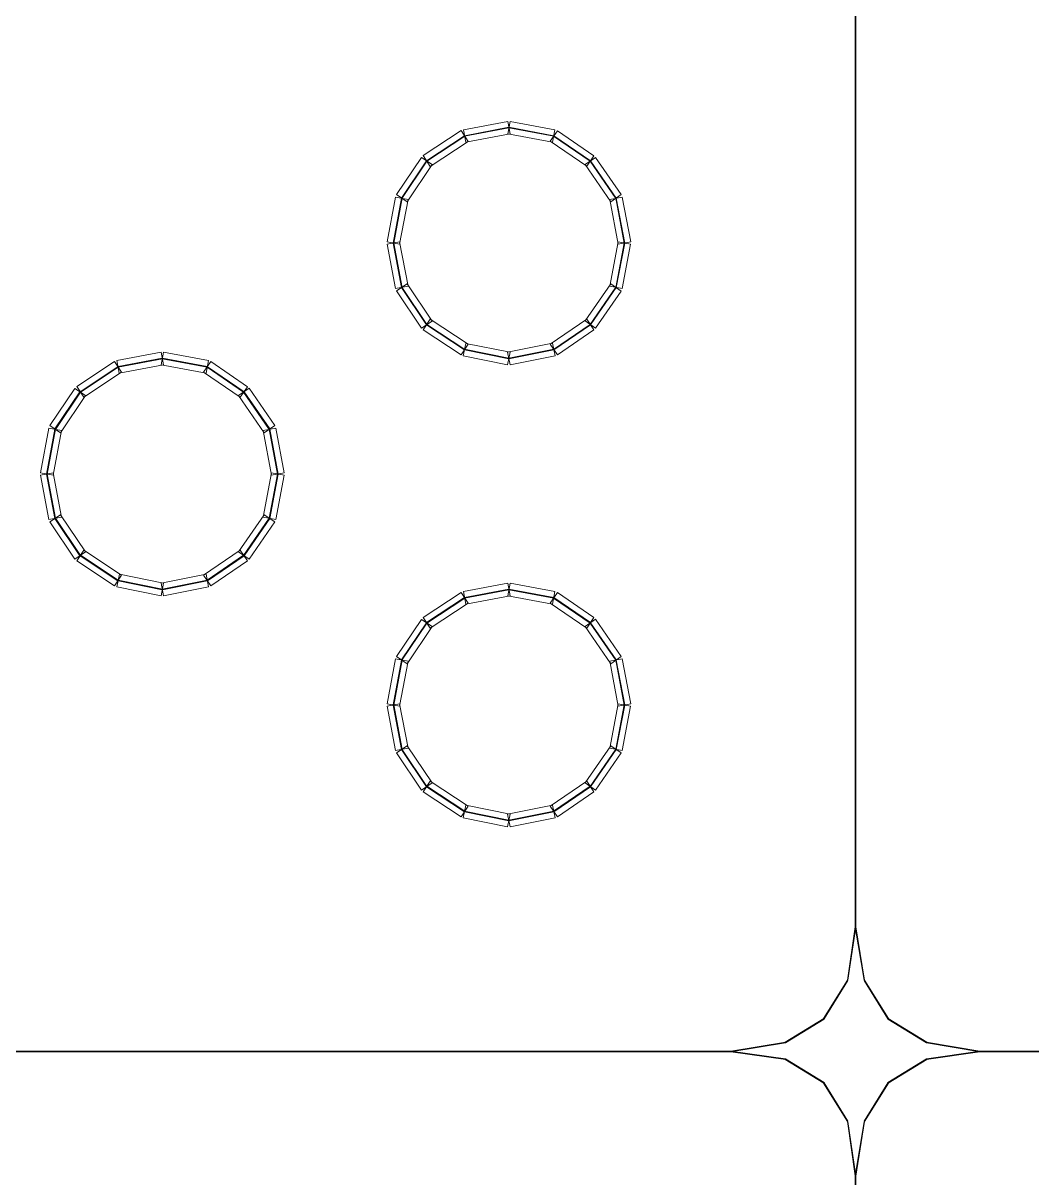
# Model space of a CAD drawing. Header units: millimetres. Extents: x -200 to 200, y -162 to 219.
# Drawn here: x -62.88 to -21.29, y -71.87 to -24.26 of the extents above; entities that cross this region are included whole.
import ezdxf

# ---------------------------------------------------------------- set-up
doc = ezdxf.new("R2010")
doc.units = ezdxf.units.MM
doc.header["$MEASUREMENT"] = 0

msp = doc.modelspace()

# ---------------------------------------------------------------- linework, layer by layer
at = {"color": 1, "lineweight": 5}
for points in [[(-28.5828, 23.4376), (-28.5828, 23.4376), (-28.5563, 23.4376), (-28.5563, 23.4376), (-28.5563, 23.4376), (-28.5563, 23.4376), (-28.5563, -61.5304), (-28.5563, -61.5304), (-28.5563, -61.5304), (-28.5563, -61.5304), (-28.5828, -61.5304), (-28.5828, -61.5304), (-28.5828, -61.5304), (-28.5828, -61.5304), (-28.5828, 23.4376), (-28.5828, 23.4376)], [(-28.5826, -61.5285), (-28.5826, -61.5285), (-28.5564, -61.5323), (-28.5564, -61.5323), (-28.5564, -61.5323), (-28.5564, -61.5323), (-28.8739, -63.7279), (-28.8739, -63.7279), (-28.8739, -63.7279), (-28.8739, -63.7279), (-28.9001, -63.7241), (-28.9001, -63.7241), (-28.9001, -63.7241), (-28.9001, -63.7241), (-28.5826, -61.5285), (-28.5826, -61.5285)], [(-28.1861, -63.7238), (-28.1861, -63.7238), (-28.2122, -63.7282), (-28.2122, -63.7282), (-28.2122, -63.7282), (-28.2122, -63.7282), (-28.5826, -61.5326), (-28.5826, -61.5326), (-28.5826, -61.5326), (-28.5826, -61.5326), (-28.5565, -61.5282), (-28.5565, -61.5282), (-28.5565, -61.5282), (-28.5565, -61.5282), (-28.1861, -63.7238), (-28.1861, -63.7238)], [(-28.8982, -63.719), (-28.8982, -63.719), (-28.8757, -63.7329), (-28.8757, -63.7329), (-28.8757, -63.7329), (-28.8757, -63.7329), (-29.8545, -65.3201), (-29.8545, -65.3201), (-29.8545, -65.3201), (-29.8545, -65.3201), (-29.877, -65.3062), (-29.877, -65.3062), (-29.877, -65.3062), (-29.877, -65.3062), (-28.8982, -63.719), (-28.8982, -63.719)], [(-27.2092, -65.3062), (-27.2092, -65.3062), (-27.2317, -65.3201), (-27.2317, -65.3201), (-27.2317, -65.3201), (-27.2317, -65.3201), (-28.2104, -63.7329), (-28.2104, -63.7329), (-28.2104, -63.7329), (-28.2104, -63.7329), (-28.1879, -63.719), (-28.1879, -63.719), (-28.1879, -63.719), (-28.1879, -63.719), (-27.2092, -65.3062), (-27.2092, -65.3062)], [(-29.8727, -65.3019), (-29.8727, -65.3019), (-29.8588, -65.3244), (-29.8588, -65.3244), (-29.8588, -65.3244), (-29.8588, -65.3244), (-31.446, -66.3032), (-31.446, -66.3032), (-31.446, -66.3032), (-31.446, -66.3032), (-31.4599, -66.2807), (-31.4599, -66.2807), (-31.4599, -66.2807), (-31.4599, -66.2807), (-29.8727, -65.3019), (-29.8727, -65.3019)], [(-25.6263, -66.2807), (-25.6263, -66.2807), (-25.6402, -66.3032), (-25.6402, -66.3032), (-25.6402, -66.3032), (-25.6402, -66.3032), (-27.2274, -65.3244), (-27.2274, -65.3244), (-27.2274, -65.3244), (-27.2274, -65.3244), (-27.2135, -65.3019), (-27.2135, -65.3019), (-27.2135, -65.3019), (-27.2135, -65.3019), (-25.6263, -66.2807), (-25.6263, -66.2807)], [(-80.5767, -66.6755), (-80.5767, -66.6755), (-80.5767, -66.6491), (-80.5767, -66.6491), (-80.5767, -66.6491), (-80.5767, -66.6491), (-33.7015, -66.6491), (-33.7015, -66.6491), (-33.7015, -66.6491), (-33.7015, -66.6491), (-33.7015, -66.6755), (-33.7015, -66.6755), (-33.7015, -66.6755), (-33.7015, -66.6755), (-80.5767, -66.6755), (-80.5767, -66.6755)], [(-31.4551, -66.2789), (-31.4551, -66.2789), (-31.4508, -66.305), (-31.4508, -66.305), (-31.4508, -66.305), (-31.4508, -66.305), (-33.6993, -66.6753), (-33.6993, -66.6753), (-33.6993, -66.6753), (-33.6993, -66.6753), (-33.7036, -66.6492), (-33.7036, -66.6492), (-33.7036, -66.6492), (-33.7036, -66.6492), (-31.4551, -66.2789), (-31.4551, -66.2789)], [(-33.7033, -66.6754), (-33.7033, -66.6754), (-33.6996, -66.6492), (-33.6996, -66.6492), (-33.6996, -66.6492), (-33.6996, -66.6492), (-31.4511, -66.9666), (-31.4511, -66.9666), (-31.4511, -66.9666), (-31.4511, -66.9666), (-31.4548, -66.9928), (-31.4548, -66.9928), (-31.4548, -66.9928), (-31.4548, -66.9928), (-33.7033, -66.6754), (-33.7033, -66.6754)], [(-23.4354, -66.6493), (-23.4354, -66.6493), (-23.4398, -66.6753), (-23.4398, -66.6753), (-23.4398, -66.6753), (-23.4398, -66.6753), (-25.6354, -66.305), (-25.6354, -66.305), (-25.6354, -66.305), (-25.6354, -66.305), (-25.631, -66.2789), (-25.631, -66.2789), (-25.631, -66.2789), (-25.631, -66.2789), (-23.4354, -66.6493), (-23.4354, -66.6493)], [(-25.6313, -66.9928), (-25.6313, -66.9928), (-25.6351, -66.9666), (-25.6351, -66.9666), (-25.6351, -66.9666), (-25.6351, -66.9666), (-23.4395, -66.6492), (-23.4395, -66.6492), (-23.4395, -66.6492), (-23.4395, -66.6492), (-23.4357, -66.6754), (-23.4357, -66.6754), (-23.4357, -66.6754), (-23.4357, -66.6754), (-25.6313, -66.9928), (-25.6313, -66.9928)], [(-23.4376, -66.6755), (-23.4376, -66.6755), (-23.4376, -66.6491), (-23.4376, -66.6491), (-23.4376, -66.6491), (-23.4376, -66.6491), (23.4376, -66.6491), (23.4376, -66.6491), (23.4376, -66.6491), (23.4376, -66.6491), (23.4376, -66.6755), (23.4376, -66.6755), (23.4376, -66.6755), (23.4376, -66.6755), (-23.4376, -66.6755), (-23.4376, -66.6755)], [(-31.4599, -66.991), (-31.4599, -66.991), (-31.446, -66.9685), (-31.446, -66.9685), (-31.446, -66.9685), (-31.446, -66.9685), (-29.8588, -67.9473), (-29.8588, -67.9473), (-29.8588, -67.9473), (-29.8588, -67.9473), (-29.8727, -67.9698), (-29.8727, -67.9698), (-29.8727, -67.9698), (-29.8727, -67.9698), (-31.4599, -66.991), (-31.4599, -66.991)], [(-27.2135, -67.9698), (-27.2135, -67.9698), (-27.2274, -67.9473), (-27.2274, -67.9473), (-27.2274, -67.9473), (-27.2274, -67.9473), (-25.6402, -66.9685), (-25.6402, -66.9685), (-25.6402, -66.9685), (-25.6402, -66.9685), (-25.6263, -66.991), (-25.6263, -66.991), (-25.6263, -66.991), (-25.6263, -66.991), (-27.2135, -67.9698), (-27.2135, -67.9698)], [(-29.877, -67.9655), (-29.877, -67.9655), (-29.8545, -67.9516), (-29.8545, -67.9516), (-29.8545, -67.9516), (-29.8545, -67.9516), (-28.8757, -69.5388), (-28.8757, -69.5388), (-28.8757, -69.5388), (-28.8757, -69.5388), (-28.8982, -69.5527), (-28.8982, -69.5527), (-28.8982, -69.5527), (-28.8982, -69.5527), (-29.877, -67.9655), (-29.877, -67.9655)], [(-28.1879, -69.5527), (-28.1879, -69.5527), (-28.2104, -69.5388), (-28.2104, -69.5388), (-28.2104, -69.5388), (-28.2104, -69.5388), (-27.2317, -67.9516), (-27.2317, -67.9516), (-27.2317, -67.9516), (-27.2317, -67.9516), (-27.2092, -67.9655), (-27.2092, -67.9655), (-27.2092, -67.9655), (-27.2092, -67.9655), (-28.1879, -69.5527), (-28.1879, -69.5527)], [(-28.9001, -69.5476), (-28.9001, -69.5476), (-28.8739, -69.5439), (-28.8739, -69.5439), (-28.8739, -69.5439), (-28.8739, -69.5439), (-28.5564, -71.7924), (-28.5564, -71.7924), (-28.5564, -71.7924), (-28.5564, -71.7924), (-28.5826, -71.7961), (-28.5826, -71.7961), (-28.5826, -71.7961), (-28.5826, -71.7961), (-28.9001, -69.5476), (-28.9001, -69.5476)], [(-28.5565, -71.7964), (-28.5565, -71.7964), (-28.5826, -71.7921), (-28.5826, -71.7921), (-28.5826, -71.7921), (-28.5826, -71.7921), (-28.2122, -69.5436), (-28.2122, -69.5436), (-28.2122, -69.5436), (-28.2122, -69.5436), (-28.1861, -69.5479), (-28.1861, -69.5479), (-28.1861, -69.5479), (-28.1861, -69.5479), (-28.5565, -71.7964), (-28.5565, -71.7964)], [(-28.5828, -71.7942), (-28.5828, -71.7942), (-28.5563, -71.7942), (-28.5563, -71.7942), (-28.5563, -71.7942), (-28.5563, -71.7942), (-28.5563, -156.7622), (-28.5563, -156.7622), (-28.5563, -156.7622), (-28.5563, -156.7622), (-28.5828, -156.7622), (-28.5828, -156.7622), (-28.5828, -156.7622), (-28.5828, -156.7622), (-28.5828, -71.7942), (-28.5828, -71.7942)]]:
    msp.add_open_spline(points, degree=3, knots=[0, 0, 0, 0, 0.25, 0.25, 0.25, 0.25, 0.5, 0.5, 0.5, 0.5, 0.75, 0.75, 0.75, 0.75, 1, 1, 1, 1], dxfattribs=at)
at = {"color": 4, "lineweight": 5}
for points in [[(-42.9033, -28.3096), (-42.9033, -28.3096), (-42.8053, -28.8295), (-42.8053, -28.8295), (-42.8053, -28.8295), (-42.8053, -28.8295), (-44.6306, -29.1734), (-44.6306, -29.1734), (-44.6306, -29.1734), (-44.6306, -29.1734), (-44.7286, -28.6535), (-44.7286, -28.6535), (-44.7286, -28.6535), (-44.7286, -28.6535), (-42.9033, -28.3096), (-42.9033, -28.3096)], [(-42.8568, -28.5566), (-42.8568, -28.5566), (-42.8519, -28.5826), (-42.8519, -28.5826), (-42.8519, -28.5826), (-42.8519, -28.5826), (-44.6771, -28.9264), (-44.6771, -28.9264), (-44.6771, -28.9264), (-44.6771, -28.9264), (-44.682, -28.9005), (-44.682, -28.9005), (-44.682, -28.9005), (-44.682, -28.9005), (-42.8568, -28.5566), (-42.8568, -28.5566)], [(-40.9543, -28.6534), (-40.9543, -28.6534), (-41.0509, -29.1735), (-41.0509, -29.1735), (-41.0509, -29.1735), (-41.0509, -29.1735), (-42.9026, -28.8296), (-42.9026, -28.8296), (-42.9026, -28.8296), (-42.9026, -28.8296), (-42.806, -28.3095), (-42.806, -28.3095), (-42.806, -28.3095), (-42.806, -28.3095), (-40.9543, -28.6534), (-40.9543, -28.6534)], [(-41.0002, -28.9004), (-41.0002, -28.9004), (-41.005, -28.9265), (-41.005, -28.9265), (-41.005, -28.9265), (-41.005, -28.9265), (-42.8567, -28.5826), (-42.8567, -28.5826), (-42.8567, -28.5826), (-42.8567, -28.5826), (-42.8519, -28.5566), (-42.8519, -28.5566), (-42.8519, -28.5566), (-42.8519, -28.5566), (-41.0002, -28.9004), (-41.0002, -28.9004)], [(-44.8255, -28.6928), (-44.8255, -28.6928), (-44.5337, -29.1341), (-44.5337, -29.1341), (-44.5337, -29.1341), (-44.5337, -29.1341), (-46.0945, -30.1658), (-46.0945, -30.1658), (-46.0945, -30.1658), (-46.0945, -30.1658), (-46.3862, -29.7244), (-46.3862, -29.7244), (-46.3862, -29.7244), (-46.3862, -29.7244), (-44.8255, -28.6928), (-44.8255, -28.6928)], [(-44.6869, -28.9024), (-44.6869, -28.9024), (-44.6723, -28.9245), (-44.6723, -28.9245), (-44.6723, -28.9245), (-44.6723, -28.9245), (-46.233, -29.9562), (-46.233, -29.9562), (-46.233, -29.9562), (-46.233, -29.9562), (-46.2476, -29.9341), (-46.2476, -29.9341), (-46.2476, -29.9341), (-46.2476, -29.9341), (-44.6869, -28.9024), (-44.6869, -28.9024)], [(-39.3454, -29.7268), (-39.3454, -29.7268), (-39.6441, -30.1634), (-39.6441, -30.1634), (-39.6441, -30.1634), (-39.6441, -30.1634), (-41.152, -29.1318), (-41.152, -29.1318), (-41.152, -29.1318), (-41.152, -29.1318), (-40.8532, -28.6951), (-40.8532, -28.6951), (-40.8532, -28.6951), (-40.8532, -28.6951), (-39.3454, -29.7268), (-39.3454, -29.7268)], [(-39.4873, -29.9342), (-39.4873, -29.9342), (-39.5022, -29.956), (-39.5022, -29.956), (-39.5022, -29.956), (-39.5022, -29.956), (-41.01, -28.9244), (-41.01, -28.9244), (-41.01, -28.9244), (-41.01, -28.9244), (-40.9951, -28.9025), (-40.9951, -28.9025), (-40.9951, -28.9025), (-40.9951, -28.9025), (-39.4873, -29.9342), (-39.4873, -29.9342)], [(-46.4598, -29.7975), (-46.4598, -29.7975), (-46.0208, -30.0927), (-46.0208, -30.0927), (-46.0208, -30.0927), (-46.0208, -30.0927), (-47.0525, -31.627), (-47.0525, -31.627), (-47.0525, -31.627), (-47.0525, -31.627), (-47.4915, -31.3318), (-47.4915, -31.3318), (-47.4915, -31.3318), (-47.4915, -31.3318), (-46.4598, -29.7975), (-46.4598, -29.7975)], [(-46.2513, -29.9377), (-46.2513, -29.9377), (-46.2294, -29.9525), (-46.2294, -29.9525), (-46.2294, -29.9525), (-46.2294, -29.9525), (-47.261, -31.4868), (-47.261, -31.4868), (-47.261, -31.4868), (-47.261, -31.4868), (-47.283, -31.472), (-47.283, -31.472), (-47.283, -31.472), (-47.283, -31.472), (-46.2513, -29.9377), (-46.2513, -29.9377)], [(-38.2188, -31.3292), (-38.2188, -31.3292), (-38.6544, -31.6296), (-38.6544, -31.6296), (-38.6544, -31.6296), (-38.6544, -31.6296), (-39.7125, -30.0953), (-39.7125, -30.0953), (-39.7125, -30.0953), (-39.7125, -30.0953), (-39.277, -29.7949), (-39.277, -29.7949), (-39.277, -29.7949), (-39.277, -29.7949), (-38.2188, -31.3292), (-38.2188, -31.3292)], [(-38.4257, -31.4719), (-38.4257, -31.4719), (-38.4475, -31.4869), (-38.4475, -31.4869), (-38.4475, -31.4869), (-38.4475, -31.4869), (-39.5056, -29.9526), (-39.5056, -29.9526), (-39.5056, -29.9526), (-39.5056, -29.9526), (-39.4839, -29.9376), (-39.4839, -29.9376), (-39.4839, -29.9376), (-39.4839, -29.9376), (-38.4257, -31.4719), (-38.4257, -31.4719)], [(-47.5321, -31.4311), (-47.5321, -31.4311), (-47.0119, -31.5277), (-47.0119, -31.5277), (-47.0119, -31.5277), (-47.0119, -31.5277), (-47.3558, -33.3795), (-47.3558, -33.3795), (-47.3558, -33.3795), (-47.3558, -33.3795), (-47.876, -33.2828), (-47.876, -33.2828), (-47.876, -33.2828), (-47.876, -33.2828), (-47.5321, -31.4311), (-47.5321, -31.4311)], [(-47.285, -31.477), (-47.285, -31.477), (-47.259, -31.4818), (-47.259, -31.4818), (-47.259, -31.4818), (-47.259, -31.4818), (-47.6029, -33.3336), (-47.6029, -33.3336), (-47.6029, -33.3336), (-47.6029, -33.3336), (-47.6289, -33.3287), (-47.6289, -33.3287), (-47.6289, -33.3287), (-47.6289, -33.3287), (-47.285, -31.477), (-47.285, -31.477)], [(-37.8326, -33.2828), (-37.8326, -33.2828), (-38.3528, -33.3795), (-38.3528, -33.3795), (-38.3528, -33.3795), (-38.3528, -33.3795), (-38.6967, -31.5277), (-38.6967, -31.5277), (-38.6967, -31.5277), (-38.6967, -31.5277), (-38.1765, -31.4311), (-38.1765, -31.4311), (-38.1765, -31.4311), (-38.1765, -31.4311), (-37.8326, -33.2828), (-37.8326, -33.2828)], [(-38.0797, -33.3287), (-38.0797, -33.3287), (-38.1057, -33.3336), (-38.1057, -33.3336), (-38.1057, -33.3336), (-38.1057, -33.3336), (-38.4496, -31.4818), (-38.4496, -31.4818), (-38.4496, -31.4818), (-38.4496, -31.4818), (-38.4236, -31.477), (-38.4236, -31.477), (-38.4236, -31.477), (-38.4236, -31.477), (-38.0797, -33.3287), (-38.0797, -33.3287)], [(-47.8759, -33.3801), (-47.8759, -33.3801), (-47.3559, -33.2822), (-47.3559, -33.2822), (-47.3559, -33.2822), (-47.3559, -33.2822), (-47.012, -35.1074), (-47.012, -35.1074), (-47.012, -35.1074), (-47.012, -35.1074), (-47.532, -35.2054), (-47.532, -35.2054), (-47.532, -35.2054), (-47.532, -35.2054), (-47.8759, -33.3801), (-47.8759, -33.3801)], [(-47.6289, -33.3336), (-47.6289, -33.3336), (-47.6029, -33.3287), (-47.6029, -33.3287), (-47.6029, -33.3287), (-47.6029, -33.3287), (-47.259, -35.154), (-47.259, -35.154), (-47.259, -35.154), (-47.259, -35.154), (-47.285, -35.1589), (-47.285, -35.1589), (-47.285, -35.1589), (-47.285, -35.1589), (-47.6289, -33.3336), (-47.6289, -33.3336)], [(-38.1766, -35.2054), (-38.1766, -35.2054), (-38.6966, -35.1074), (-38.6966, -35.1074), (-38.6966, -35.1074), (-38.6966, -35.1074), (-38.3527, -33.2822), (-38.3527, -33.2822), (-38.3527, -33.2822), (-38.3527, -33.2822), (-37.8328, -33.3801), (-37.8328, -33.3801), (-37.8328, -33.3801), (-37.8328, -33.3801), (-38.1766, -35.2054), (-38.1766, -35.2054)], [(-38.4236, -35.1589), (-38.4236, -35.1589), (-38.4496, -35.154), (-38.4496, -35.154), (-38.4496, -35.154), (-38.4496, -35.154), (-38.1057, -33.3287), (-38.1057, -33.3287), (-38.1057, -33.3287), (-38.1057, -33.3287), (-38.0797, -33.3336), (-38.0797, -33.3336), (-38.0797, -33.3336), (-38.0797, -33.3336), (-38.4236, -35.1589), (-38.4236, -35.1589)], [(-47.4915, -35.304), (-47.4915, -35.304), (-47.0525, -35.0088), (-47.0525, -35.0088), (-47.0525, -35.0088), (-47.0525, -35.0088), (-46.0208, -36.5431), (-46.0208, -36.5431), (-46.0208, -36.5431), (-46.0208, -36.5431), (-46.4598, -36.8383), (-46.4598, -36.8383), (-46.4598, -36.8383), (-46.4598, -36.8383), (-47.4915, -35.304), (-47.4915, -35.304)], [(-47.283, -35.1638), (-47.283, -35.1638), (-47.261, -35.149), (-47.261, -35.149), (-47.261, -35.149), (-47.261, -35.149), (-46.2294, -36.6833), (-46.2294, -36.6833), (-46.2294, -36.6833), (-46.2294, -36.6833), (-46.2513, -36.6981), (-46.2513, -36.6981), (-46.2513, -36.6981), (-46.2513, -36.6981), (-47.283, -35.1638), (-47.283, -35.1638)], [(-39.277, -36.8409), (-39.277, -36.8409), (-39.7125, -36.5405), (-39.7125, -36.5405), (-39.7125, -36.5405), (-39.7125, -36.5405), (-38.6544, -35.0062), (-38.6544, -35.0062), (-38.6544, -35.0062), (-38.6544, -35.0062), (-38.2188, -35.3066), (-38.2188, -35.3066), (-38.2188, -35.3066), (-38.2188, -35.3066), (-39.277, -36.8409), (-39.277, -36.8409)], [(-39.4839, -36.6982), (-39.4839, -36.6982), (-39.5056, -36.6832), (-39.5056, -36.6832), (-39.5056, -36.6832), (-39.5056, -36.6832), (-38.4475, -35.1489), (-38.4475, -35.1489), (-38.4475, -35.1489), (-38.4475, -35.1489), (-38.4257, -35.1639), (-38.4257, -35.1639), (-38.4257, -35.1639), (-38.4257, -35.1639), (-39.4839, -36.6982), (-39.4839, -36.6982)], [(-46.3862, -36.9114), (-46.3862, -36.9114), (-46.0945, -36.47), (-46.0945, -36.47), (-46.0945, -36.47), (-46.0945, -36.47), (-44.5337, -37.5017), (-44.5337, -37.5017), (-44.5337, -37.5017), (-44.5337, -37.5017), (-44.8255, -37.9431), (-44.8255, -37.9431), (-44.8255, -37.9431), (-44.8255, -37.9431), (-46.3862, -36.9114), (-46.3862, -36.9114)], [(-40.8532, -37.9407), (-40.8532, -37.9407), (-41.152, -37.5041), (-41.152, -37.5041), (-41.152, -37.5041), (-41.152, -37.5041), (-39.6441, -36.4724), (-39.6441, -36.4724), (-39.6441, -36.4724), (-39.6441, -36.4724), (-39.3454, -36.909), (-39.3454, -36.909), (-39.3454, -36.909), (-39.3454, -36.909), (-40.8532, -37.9407), (-40.8532, -37.9407)], [(-46.2476, -36.7018), (-46.2476, -36.7018), (-46.233, -36.6797), (-46.233, -36.6797), (-46.233, -36.6797), (-46.233, -36.6797), (-44.6723, -37.7114), (-44.6723, -37.7114), (-44.6723, -37.7114), (-44.6723, -37.7114), (-44.6869, -37.7334), (-44.6869, -37.7334), (-44.6869, -37.7334), (-44.6869, -37.7334), (-46.2476, -36.7018), (-46.2476, -36.7018)], [(-40.9951, -37.7333), (-40.9951, -37.7333), (-41.01, -37.7115), (-41.01, -37.7115), (-41.01, -37.7115), (-41.01, -37.7115), (-39.5022, -36.6798), (-39.5022, -36.6798), (-39.5022, -36.6798), (-39.5022, -36.6798), (-39.4873, -36.7016), (-39.4873, -36.7016), (-39.4873, -36.7016), (-39.4873, -36.7016), (-40.9951, -37.7333), (-40.9951, -37.7333)], [(-44.7322, -37.9816), (-44.7322, -37.9816), (-44.627, -37.4631), (-44.627, -37.4631), (-44.627, -37.4631), (-44.627, -37.4631), (-42.8017, -37.8335), (-42.8017, -37.8335), (-42.8017, -37.8335), (-42.8017, -37.8335), (-42.9069, -38.352), (-42.9069, -38.352), (-42.9069, -38.352), (-42.9069, -38.352), (-44.7322, -37.9816), (-44.7322, -37.9816)], [(-42.8024, -38.3521), (-42.8024, -38.3521), (-42.9062, -37.8333), (-42.9062, -37.8333), (-42.9062, -37.8333), (-42.9062, -37.8333), (-41.0545, -37.463), (-41.0545, -37.463), (-41.0545, -37.463), (-41.0545, -37.463), (-40.9507, -37.9818), (-40.9507, -37.9818), (-40.9507, -37.9818), (-40.9507, -37.9818), (-42.8024, -38.3521), (-42.8024, -38.3521)], [(-57.1881, -37.8328), (-57.1881, -37.8328), (-57.0901, -38.3527), (-57.0901, -38.3527), (-57.0901, -38.3527), (-57.0901, -38.3527), (-58.9154, -38.6966), (-58.9154, -38.6966), (-58.9154, -38.6966), (-58.9154, -38.6966), (-59.0133, -38.1767), (-59.0133, -38.1767), (-59.0133, -38.1767), (-59.0133, -38.1767), (-57.1881, -37.8328), (-57.1881, -37.8328)], [(-57.1415, -38.0797), (-57.1415, -38.0797), (-57.1366, -38.1057), (-57.1366, -38.1057), (-57.1366, -38.1057), (-57.1366, -38.1057), (-58.9619, -38.4496), (-58.9619, -38.4496), (-58.9619, -38.4496), (-58.9619, -38.4496), (-58.9668, -38.4236), (-58.9668, -38.4236), (-58.9668, -38.4236), (-58.9668, -38.4236), (-57.1415, -38.0797), (-57.1415, -38.0797)], [(-55.239, -38.1765), (-55.239, -38.1765), (-55.3357, -38.6967), (-55.3357, -38.6967), (-55.3357, -38.6967), (-55.3357, -38.6967), (-57.1874, -38.3528), (-57.1874, -38.3528), (-57.1874, -38.3528), (-57.1874, -38.3528), (-57.0908, -37.8327), (-57.0908, -37.8327), (-57.0908, -37.8327), (-57.0908, -37.8327), (-55.239, -38.1765), (-55.239, -38.1765)], [(-55.2849, -38.4236), (-55.2849, -38.4236), (-55.2898, -38.4496), (-55.2898, -38.4496), (-55.2898, -38.4496), (-55.2898, -38.4496), (-57.1415, -38.1057), (-57.1415, -38.1057), (-57.1415, -38.1057), (-57.1415, -38.1057), (-57.1367, -38.0797), (-57.1367, -38.0797), (-57.1367, -38.0797), (-57.1367, -38.0797), (-55.2849, -38.4236), (-55.2849, -38.4236)], [(-44.6822, -37.7354), (-44.6822, -37.7354), (-44.677, -37.7094), (-44.677, -37.7094), (-44.677, -37.7094), (-44.677, -37.7094), (-42.8517, -38.0798), (-42.8517, -38.0798), (-42.8517, -38.0798), (-42.8517, -38.0798), (-42.8569, -38.1057), (-42.8569, -38.1057), (-42.8569, -38.1057), (-42.8569, -38.1057), (-44.6822, -37.7354), (-44.6822, -37.7354)], [(-42.8517, -38.1057), (-42.8517, -38.1057), (-42.8569, -38.0798), (-42.8569, -38.0798), (-42.8569, -38.0798), (-42.8569, -38.0798), (-41.0052, -37.7094), (-41.0052, -37.7094), (-41.0052, -37.7094), (-41.0052, -37.7094), (-41, -37.7354), (-41, -37.7354), (-41, -37.7354), (-41, -37.7354), (-42.8517, -38.1057), (-42.8517, -38.1057)], [(-59.1102, -38.216), (-59.1102, -38.216), (-58.8185, -38.6573), (-58.8185, -38.6573), (-58.8185, -38.6573), (-58.8185, -38.6573), (-60.3792, -39.689), (-60.3792, -39.689), (-60.3792, -39.689), (-60.3792, -39.689), (-60.671, -39.2476), (-60.671, -39.2476), (-60.671, -39.2476), (-60.671, -39.2476), (-59.1102, -38.216), (-59.1102, -38.216)], [(-58.9716, -38.4256), (-58.9716, -38.4256), (-58.9571, -38.4477), (-58.9571, -38.4477), (-58.9571, -38.4477), (-58.9571, -38.4477), (-60.5178, -39.4793), (-60.5178, -39.4793), (-60.5178, -39.4793), (-60.5178, -39.4793), (-60.5324, -39.4573), (-60.5324, -39.4573), (-60.5324, -39.4573), (-60.5324, -39.4573), (-58.9716, -38.4256), (-58.9716, -38.4256)], [(-53.6301, -39.25), (-53.6301, -39.25), (-53.9289, -39.6866), (-53.9289, -39.6866), (-53.9289, -39.6866), (-53.9289, -39.6866), (-55.4367, -38.655), (-55.4367, -38.655), (-55.4367, -38.655), (-55.4367, -38.655), (-55.138, -38.2183), (-55.138, -38.2183), (-55.138, -38.2183), (-55.138, -38.2183), (-53.6301, -39.25), (-53.6301, -39.25)], [(-53.772, -39.4574), (-53.772, -39.4574), (-53.787, -39.4792), (-53.787, -39.4792), (-53.787, -39.4792), (-53.787, -39.4792), (-55.2948, -38.4476), (-55.2948, -38.4476), (-55.2948, -38.4476), (-55.2948, -38.4476), (-55.2799, -38.4257), (-55.2799, -38.4257), (-55.2799, -38.4257), (-55.2799, -38.4257), (-53.772, -39.4574), (-53.772, -39.4574)], [(-60.7446, -39.3207), (-60.7446, -39.3207), (-60.3056, -39.6159), (-60.3056, -39.6159), (-60.3056, -39.6159), (-60.3056, -39.6159), (-61.3373, -41.1502), (-61.3373, -41.1502), (-61.3373, -41.1502), (-61.3373, -41.1502), (-61.7763, -40.855), (-61.7763, -40.855), (-61.7763, -40.855), (-61.7763, -40.855), (-60.7446, -39.3207), (-60.7446, -39.3207)], [(-60.5361, -39.4609), (-60.5361, -39.4609), (-60.5141, -39.4757), (-60.5141, -39.4757), (-60.5141, -39.4757), (-60.5141, -39.4757), (-61.5458, -41.01), (-61.5458, -41.01), (-61.5458, -41.01), (-61.5458, -41.01), (-61.5678, -40.9952), (-61.5678, -40.9952), (-61.5678, -40.9952), (-61.5678, -40.9952), (-60.5361, -39.4609), (-60.5361, -39.4609)], [(-52.5036, -40.8524), (-52.5036, -40.8524), (-52.9391, -41.1528), (-52.9391, -41.1528), (-52.9391, -41.1528), (-52.9391, -41.1528), (-53.9973, -39.6185), (-53.9973, -39.6185), (-53.9973, -39.6185), (-53.9973, -39.6185), (-53.5617, -39.3181), (-53.5617, -39.3181), (-53.5617, -39.3181), (-53.5617, -39.3181), (-52.5036, -40.8524), (-52.5036, -40.8524)], [(-52.7105, -40.9951), (-52.7105, -40.9951), (-52.7323, -41.0101), (-52.7323, -41.0101), (-52.7323, -41.0101), (-52.7323, -41.0101), (-53.7904, -39.4758), (-53.7904, -39.4758), (-53.7904, -39.4758), (-53.7904, -39.4758), (-53.7686, -39.4608), (-53.7686, -39.4608), (-53.7686, -39.4608), (-53.7686, -39.4608), (-52.7105, -40.9951), (-52.7105, -40.9951)], [(-61.8169, -40.9543), (-61.8169, -40.9543), (-61.2967, -41.0509), (-61.2967, -41.0509), (-61.2967, -41.0509), (-61.2967, -41.0509), (-61.6406, -42.9026), (-61.6406, -42.9026), (-61.6406, -42.9026), (-61.6406, -42.9026), (-62.1608, -42.806), (-62.1608, -42.806), (-62.1608, -42.806), (-62.1608, -42.806), (-61.8169, -40.9543), (-61.8169, -40.9543)], [(-61.5698, -41.0002), (-61.5698, -41.0002), (-61.5438, -41.005), (-61.5438, -41.005), (-61.5438, -41.005), (-61.5438, -41.005), (-61.8877, -42.8567), (-61.8877, -42.8567), (-61.8877, -42.8567), (-61.8877, -42.8567), (-61.9137, -42.8519), (-61.9137, -42.8519), (-61.9137, -42.8519), (-61.9137, -42.8519), (-61.5698, -41.0002), (-61.5698, -41.0002)], [(-52.1174, -42.806), (-52.1174, -42.806), (-52.6376, -42.9026), (-52.6376, -42.9026), (-52.6376, -42.9026), (-52.6376, -42.9026), (-52.9815, -41.0509), (-52.9815, -41.0509), (-52.9815, -41.0509), (-52.9815, -41.0509), (-52.4613, -40.9543), (-52.4613, -40.9543), (-52.4613, -40.9543), (-52.4613, -40.9543), (-52.1174, -42.806), (-52.1174, -42.806)], [(-52.3645, -42.8519), (-52.3645, -42.8519), (-52.3905, -42.8567), (-52.3905, -42.8567), (-52.3905, -42.8567), (-52.3905, -42.8567), (-52.7344, -41.005), (-52.7344, -41.005), (-52.7344, -41.005), (-52.7344, -41.005), (-52.7084, -41.0002), (-52.7084, -41.0002), (-52.7084, -41.0002), (-52.7084, -41.0002), (-52.3645, -42.8519), (-52.3645, -42.8519)], [(-62.1606, -42.9033), (-62.1606, -42.9033), (-61.6407, -42.8054), (-61.6407, -42.8054), (-61.6407, -42.8054), (-61.6407, -42.8054), (-61.2968, -44.6306), (-61.2968, -44.6306), (-61.2968, -44.6306), (-61.2968, -44.6306), (-61.8167, -44.7286), (-61.8167, -44.7286), (-61.8167, -44.7286), (-61.8167, -44.7286), (-62.1606, -42.9033), (-62.1606, -42.9033)], [(-61.9137, -42.8568), (-61.9137, -42.8568), (-61.8877, -42.8519), (-61.8877, -42.8519), (-61.8877, -42.8519), (-61.8877, -42.8519), (-61.5438, -44.6772), (-61.5438, -44.6772), (-61.5438, -44.6772), (-61.5438, -44.6772), (-61.5698, -44.6821), (-61.5698, -44.6821), (-61.5698, -44.6821), (-61.5698, -44.6821), (-61.9137, -42.8568), (-61.9137, -42.8568)], [(-52.4614, -44.7286), (-52.4614, -44.7286), (-52.9813, -44.6306), (-52.9813, -44.6306), (-52.9813, -44.6306), (-52.9813, -44.6306), (-52.6374, -42.8054), (-52.6374, -42.8054), (-52.6374, -42.8054), (-52.6374, -42.8054), (-52.1175, -42.9033), (-52.1175, -42.9033), (-52.1175, -42.9033), (-52.1175, -42.9033), (-52.4614, -44.7286), (-52.4614, -44.7286)], [(-52.7084, -44.6821), (-52.7084, -44.6821), (-52.7344, -44.6772), (-52.7344, -44.6772), (-52.7344, -44.6772), (-52.7344, -44.6772), (-52.3905, -42.8519), (-52.3905, -42.8519), (-52.3905, -42.8519), (-52.3905, -42.8519), (-52.3645, -42.8568), (-52.3645, -42.8568), (-52.3645, -42.8568), (-52.3645, -42.8568), (-52.7084, -44.6821), (-52.7084, -44.6821)], [(-61.7763, -44.8272), (-61.7763, -44.8272), (-61.3373, -44.532), (-61.3373, -44.532), (-61.3373, -44.532), (-61.3373, -44.532), (-60.3056, -46.0663), (-60.3056, -46.0663), (-60.3056, -46.0663), (-60.3056, -46.0663), (-60.7446, -46.3615), (-60.7446, -46.3615), (-60.7446, -46.3615), (-60.7446, -46.3615), (-61.7763, -44.8272), (-61.7763, -44.8272)], [(-61.5678, -44.687), (-61.5678, -44.687), (-61.5458, -44.6722), (-61.5458, -44.6722), (-61.5458, -44.6722), (-61.5458, -44.6722), (-60.5141, -46.2065), (-60.5141, -46.2065), (-60.5141, -46.2065), (-60.5141, -46.2065), (-60.5361, -46.2213), (-60.5361, -46.2213), (-60.5361, -46.2213), (-60.5361, -46.2213), (-61.5678, -44.687), (-61.5678, -44.687)], [(-53.5617, -46.3641), (-53.5617, -46.3641), (-53.9973, -46.0637), (-53.9973, -46.0637), (-53.9973, -46.0637), (-53.9973, -46.0637), (-52.9391, -44.5294), (-52.9391, -44.5294), (-52.9391, -44.5294), (-52.9391, -44.5294), (-52.5036, -44.8298), (-52.5036, -44.8298), (-52.5036, -44.8298), (-52.5036, -44.8298), (-53.5617, -46.3641), (-53.5617, -46.3641)], [(-53.7686, -46.2214), (-53.7686, -46.2214), (-53.7904, -46.2064), (-53.7904, -46.2064), (-53.7904, -46.2064), (-53.7904, -46.2064), (-52.7323, -44.6721), (-52.7323, -44.6721), (-52.7323, -44.6721), (-52.7323, -44.6721), (-52.7105, -44.6871), (-52.7105, -44.6871), (-52.7105, -44.6871), (-52.7105, -44.6871), (-53.7686, -46.2214), (-53.7686, -46.2214)], [(-60.671, -46.4346), (-60.671, -46.4346), (-60.3792, -45.9932), (-60.3792, -45.9932), (-60.3792, -45.9932), (-60.3792, -45.9932), (-58.8185, -47.0249), (-58.8185, -47.0249), (-58.8185, -47.0249), (-58.8185, -47.0249), (-59.1102, -47.4663), (-59.1102, -47.4663), (-59.1102, -47.4663), (-59.1102, -47.4663), (-60.671, -46.4346), (-60.671, -46.4346)], [(-55.138, -47.4639), (-55.138, -47.4639), (-55.4367, -47.0273), (-55.4367, -47.0273), (-55.4367, -47.0273), (-55.4367, -47.0273), (-53.9289, -45.9956), (-53.9289, -45.9956), (-53.9289, -45.9956), (-53.9289, -45.9956), (-53.6301, -46.4322), (-53.6301, -46.4322), (-53.6301, -46.4322), (-53.6301, -46.4322), (-55.138, -47.4639), (-55.138, -47.4639)], [(-60.5324, -46.2249), (-60.5324, -46.2249), (-60.5178, -46.2029), (-60.5178, -46.2029), (-60.5178, -46.2029), (-60.5178, -46.2029), (-58.9571, -47.2345), (-58.9571, -47.2345), (-58.9571, -47.2345), (-58.9571, -47.2345), (-58.9716, -47.2566), (-58.9716, -47.2566), (-58.9716, -47.2566), (-58.9716, -47.2566), (-60.5324, -46.2249), (-60.5324, -46.2249)], [(-55.2799, -47.2565), (-55.2799, -47.2565), (-55.2948, -47.2347), (-55.2948, -47.2347), (-55.2948, -47.2347), (-55.2948, -47.2347), (-53.787, -46.203), (-53.787, -46.203), (-53.787, -46.203), (-53.787, -46.203), (-53.772, -46.2248), (-53.772, -46.2248), (-53.772, -46.2248), (-53.772, -46.2248), (-55.2799, -47.2565), (-55.2799, -47.2565)], [(-59.017, -47.5048), (-59.017, -47.5048), (-58.9118, -46.9863), (-58.9118, -46.9863), (-58.9118, -46.9863), (-58.9118, -46.9863), (-57.0865, -47.3567), (-57.0865, -47.3567), (-57.0865, -47.3567), (-57.0865, -47.3567), (-57.1917, -47.8752), (-57.1917, -47.8752), (-57.1917, -47.8752), (-57.1917, -47.8752), (-59.017, -47.5048), (-59.017, -47.5048)], [(-57.0872, -47.8753), (-57.0872, -47.8753), (-57.191, -47.3565), (-57.191, -47.3565), (-57.191, -47.3565), (-57.191, -47.3565), (-55.3392, -46.9862), (-55.3392, -46.9862), (-55.3392, -46.9862), (-55.3392, -46.9862), (-55.2355, -47.505), (-55.2355, -47.505), (-55.2355, -47.505), (-55.2355, -47.505), (-57.0872, -47.8753), (-57.0872, -47.8753)], [(-58.967, -47.2585), (-58.967, -47.2585), (-58.9617, -47.2326), (-58.9617, -47.2326), (-58.9617, -47.2326), (-58.9617, -47.2326), (-57.1364, -47.603), (-57.1364, -47.603), (-57.1364, -47.603), (-57.1364, -47.603), (-57.1417, -47.6289), (-57.1417, -47.6289), (-57.1417, -47.6289), (-57.1417, -47.6289), (-58.967, -47.2585), (-58.967, -47.2585)], [(-57.1365, -47.6289), (-57.1365, -47.6289), (-57.1417, -47.603), (-57.1417, -47.603), (-57.1417, -47.603), (-57.1417, -47.603), (-55.2899, -47.2326), (-55.2899, -47.2326), (-55.2899, -47.2326), (-55.2899, -47.2326), (-55.2848, -47.2586), (-55.2848, -47.2586), (-55.2848, -47.2586), (-55.2848, -47.2586), (-57.1365, -47.6289), (-57.1365, -47.6289)], [(-42.9033, -47.356), (-42.9033, -47.356), (-42.8053, -47.8759), (-42.8053, -47.8759), (-42.8053, -47.8759), (-42.8053, -47.8759), (-44.6306, -48.2198), (-44.6306, -48.2198), (-44.6306, -48.2198), (-44.6306, -48.2198), (-44.7286, -47.6999), (-44.7286, -47.6999), (-44.7286, -47.6999), (-44.7286, -47.6999), (-42.9033, -47.356), (-42.9033, -47.356)], [(-42.8568, -47.6029), (-42.8568, -47.6029), (-42.8519, -47.6289), (-42.8519, -47.6289), (-42.8519, -47.6289), (-42.8519, -47.6289), (-44.6771, -47.9728), (-44.6771, -47.9728), (-44.6771, -47.9728), (-44.6771, -47.9728), (-44.682, -47.9468), (-44.682, -47.9468), (-44.682, -47.9468), (-44.682, -47.9468), (-42.8568, -47.6029), (-42.8568, -47.6029)], [(-40.9543, -47.6997), (-40.9543, -47.6997), (-41.0509, -48.2199), (-41.0509, -48.2199), (-41.0509, -48.2199), (-41.0509, -48.2199), (-42.9026, -47.876), (-42.9026, -47.876), (-42.9026, -47.876), (-42.9026, -47.876), (-42.806, -47.3558), (-42.806, -47.3558), (-42.806, -47.3558), (-42.806, -47.3558), (-40.9543, -47.6997), (-40.9543, -47.6997)], [(-41.0002, -47.9468), (-41.0002, -47.9468), (-41.005, -47.9728), (-41.005, -47.9728), (-41.005, -47.9728), (-41.005, -47.9728), (-42.8567, -47.6289), (-42.8567, -47.6289), (-42.8567, -47.6289), (-42.8567, -47.6289), (-42.8519, -47.6029), (-42.8519, -47.6029), (-42.8519, -47.6029), (-42.8519, -47.6029), (-41.0002, -47.9468), (-41.0002, -47.9468)], [(-44.8255, -47.7391), (-44.8255, -47.7391), (-44.5337, -48.1805), (-44.5337, -48.1805), (-44.5337, -48.1805), (-44.5337, -48.1805), (-46.0945, -49.2122), (-46.0945, -49.2122), (-46.0945, -49.2122), (-46.0945, -49.2122), (-46.3862, -48.7708), (-46.3862, -48.7708), (-46.3862, -48.7708), (-46.3862, -48.7708), (-44.8255, -47.7391), (-44.8255, -47.7391)], [(-44.6869, -47.9488), (-44.6869, -47.9488), (-44.6723, -47.9709), (-44.6723, -47.9709), (-44.6723, -47.9709), (-44.6723, -47.9709), (-46.233, -49.0025), (-46.233, -49.0025), (-46.233, -49.0025), (-46.233, -49.0025), (-46.2476, -48.9805), (-46.2476, -48.9805), (-46.2476, -48.9805), (-46.2476, -48.9805), (-44.6869, -47.9488), (-44.6869, -47.9488)], [(-39.3454, -48.7732), (-39.3454, -48.7732), (-39.6441, -49.2098), (-39.6441, -49.2098), (-39.6441, -49.2098), (-39.6441, -49.2098), (-41.152, -48.1781), (-41.152, -48.1781), (-41.152, -48.1781), (-41.152, -48.1781), (-40.8532, -47.7415), (-40.8532, -47.7415), (-40.8532, -47.7415), (-40.8532, -47.7415), (-39.3454, -48.7732), (-39.3454, -48.7732)], [(-39.4873, -48.9806), (-39.4873, -48.9806), (-39.5022, -49.0024), (-39.5022, -49.0024), (-39.5022, -49.0024), (-39.5022, -49.0024), (-41.01, -47.9707), (-41.01, -47.9707), (-41.01, -47.9707), (-41.01, -47.9707), (-40.9951, -47.9489), (-40.9951, -47.9489), (-40.9951, -47.9489), (-40.9951, -47.9489), (-39.4873, -48.9806), (-39.4873, -48.9806)], [(-46.4598, -48.8439), (-46.4598, -48.8439), (-46.0208, -49.1391), (-46.0208, -49.1391), (-46.0208, -49.1391), (-46.0208, -49.1391), (-47.0525, -50.6734), (-47.0525, -50.6734), (-47.0525, -50.6734), (-47.0525, -50.6734), (-47.4915, -50.3782), (-47.4915, -50.3782), (-47.4915, -50.3782), (-47.4915, -50.3782), (-46.4598, -48.8439), (-46.4598, -48.8439)], [(-46.2513, -48.9841), (-46.2513, -48.9841), (-46.2294, -48.9989), (-46.2294, -48.9989), (-46.2294, -48.9989), (-46.2294, -48.9989), (-47.261, -50.5332), (-47.261, -50.5332), (-47.261, -50.5332), (-47.261, -50.5332), (-47.283, -50.5184), (-47.283, -50.5184), (-47.283, -50.5184), (-47.283, -50.5184), (-46.2513, -48.9841), (-46.2513, -48.9841)], [(-38.2188, -50.3756), (-38.2188, -50.3756), (-38.6544, -50.676), (-38.6544, -50.676), (-38.6544, -50.676), (-38.6544, -50.676), (-39.7125, -49.1417), (-39.7125, -49.1417), (-39.7125, -49.1417), (-39.7125, -49.1417), (-39.277, -48.8413), (-39.277, -48.8413), (-39.277, -48.8413), (-39.277, -48.8413), (-38.2188, -50.3756), (-38.2188, -50.3756)], [(-38.4257, -50.5183), (-38.4257, -50.5183), (-38.4475, -50.5333), (-38.4475, -50.5333), (-38.4475, -50.5333), (-38.4475, -50.5333), (-39.5056, -48.999), (-39.5056, -48.999), (-39.5056, -48.999), (-39.5056, -48.999), (-39.4839, -48.984), (-39.4839, -48.984), (-39.4839, -48.984), (-39.4839, -48.984), (-38.4257, -50.5183), (-38.4257, -50.5183)], [(-47.5321, -50.4775), (-47.5321, -50.4775), (-47.0119, -50.5741), (-47.0119, -50.5741), (-47.0119, -50.5741), (-47.0119, -50.5741), (-47.3558, -52.4258), (-47.3558, -52.4258), (-47.3558, -52.4258), (-47.3558, -52.4258), (-47.876, -52.3292), (-47.876, -52.3292), (-47.876, -52.3292), (-47.876, -52.3292), (-47.5321, -50.4775), (-47.5321, -50.4775)], [(-47.285, -50.5234), (-47.285, -50.5234), (-47.259, -50.5282), (-47.259, -50.5282), (-47.259, -50.5282), (-47.259, -50.5282), (-47.6029, -52.3799), (-47.6029, -52.3799), (-47.6029, -52.3799), (-47.6029, -52.3799), (-47.6289, -52.3751), (-47.6289, -52.3751), (-47.6289, -52.3751), (-47.6289, -52.3751), (-47.285, -50.5234), (-47.285, -50.5234)], [(-37.8326, -52.3292), (-37.8326, -52.3292), (-38.3528, -52.4258), (-38.3528, -52.4258), (-38.3528, -52.4258), (-38.3528, -52.4258), (-38.6967, -50.5741), (-38.6967, -50.5741), (-38.6967, -50.5741), (-38.6967, -50.5741), (-38.1765, -50.4775), (-38.1765, -50.4775), (-38.1765, -50.4775), (-38.1765, -50.4775), (-37.8326, -52.3292), (-37.8326, -52.3292)], [(-38.0797, -52.3751), (-38.0797, -52.3751), (-38.1057, -52.3799), (-38.1057, -52.3799), (-38.1057, -52.3799), (-38.1057, -52.3799), (-38.4496, -50.5282), (-38.4496, -50.5282), (-38.4496, -50.5282), (-38.4496, -50.5282), (-38.4236, -50.5234), (-38.4236, -50.5234), (-38.4236, -50.5234), (-38.4236, -50.5234), (-38.0797, -52.3751), (-38.0797, -52.3751)], [(-47.8759, -52.4265), (-47.8759, -52.4265), (-47.3559, -52.3285), (-47.3559, -52.3285), (-47.3559, -52.3285), (-47.3559, -52.3285), (-47.012, -54.1538), (-47.012, -54.1538), (-47.012, -54.1538), (-47.012, -54.1538), (-47.532, -54.2518), (-47.532, -54.2518), (-47.532, -54.2518), (-47.532, -54.2518), (-47.8759, -52.4265), (-47.8759, -52.4265)], [(-47.6289, -52.38), (-47.6289, -52.38), (-47.6029, -52.3751), (-47.6029, -52.3751), (-47.6029, -52.3751), (-47.6029, -52.3751), (-47.259, -54.2003), (-47.259, -54.2003), (-47.259, -54.2003), (-47.259, -54.2003), (-47.285, -54.2052), (-47.285, -54.2052), (-47.285, -54.2052), (-47.285, -54.2052), (-47.6289, -52.38), (-47.6289, -52.38)], [(-38.1766, -54.2518), (-38.1766, -54.2518), (-38.6966, -54.1538), (-38.6966, -54.1538), (-38.6966, -54.1538), (-38.6966, -54.1538), (-38.3527, -52.3285), (-38.3527, -52.3285), (-38.3527, -52.3285), (-38.3527, -52.3285), (-37.8328, -52.4265), (-37.8328, -52.4265), (-37.8328, -52.4265), (-37.8328, -52.4265), (-38.1766, -54.2518), (-38.1766, -54.2518)], [(-38.4236, -54.2052), (-38.4236, -54.2052), (-38.4496, -54.2003), (-38.4496, -54.2003), (-38.4496, -54.2003), (-38.4496, -54.2003), (-38.1057, -52.3751), (-38.1057, -52.3751), (-38.1057, -52.3751), (-38.1057, -52.3751), (-38.0797, -52.38), (-38.0797, -52.38), (-38.0797, -52.38), (-38.0797, -52.38), (-38.4236, -54.2052), (-38.4236, -54.2052)], [(-47.4915, -54.3504), (-47.4915, -54.3504), (-47.0525, -54.0552), (-47.0525, -54.0552), (-47.0525, -54.0552), (-47.0525, -54.0552), (-46.0208, -55.5895), (-46.0208, -55.5895), (-46.0208, -55.5895), (-46.0208, -55.5895), (-46.4598, -55.8847), (-46.4598, -55.8847), (-46.4598, -55.8847), (-46.4598, -55.8847), (-47.4915, -54.3504), (-47.4915, -54.3504)], [(-47.283, -54.2102), (-47.283, -54.2102), (-47.261, -54.1954), (-47.261, -54.1954), (-47.261, -54.1954), (-47.261, -54.1954), (-46.2294, -55.7297), (-46.2294, -55.7297), (-46.2294, -55.7297), (-46.2294, -55.7297), (-46.2513, -55.7445), (-46.2513, -55.7445), (-46.2513, -55.7445), (-46.2513, -55.7445), (-47.283, -54.2102), (-47.283, -54.2102)], [(-39.277, -55.8873), (-39.277, -55.8873), (-39.7125, -55.5869), (-39.7125, -55.5869), (-39.7125, -55.5869), (-39.7125, -55.5869), (-38.6544, -54.0526), (-38.6544, -54.0526), (-38.6544, -54.0526), (-38.6544, -54.0526), (-38.2188, -54.353), (-38.2188, -54.353), (-38.2188, -54.353), (-38.2188, -54.353), (-39.277, -55.8873), (-39.277, -55.8873)], [(-39.4839, -55.7446), (-39.4839, -55.7446), (-39.5056, -55.7296), (-39.5056, -55.7296), (-39.5056, -55.7296), (-39.5056, -55.7296), (-38.4475, -54.1953), (-38.4475, -54.1953), (-38.4475, -54.1953), (-38.4475, -54.1953), (-38.4257, -54.2103), (-38.4257, -54.2103), (-38.4257, -54.2103), (-38.4257, -54.2103), (-39.4839, -55.7446), (-39.4839, -55.7446)], [(-46.3862, -55.9578), (-46.3862, -55.9578), (-46.0945, -55.5164), (-46.0945, -55.5164), (-46.0945, -55.5164), (-46.0945, -55.5164), (-44.5337, -56.5481), (-44.5337, -56.5481), (-44.5337, -56.5481), (-44.5337, -56.5481), (-44.8255, -56.9894), (-44.8255, -56.9894), (-44.8255, -56.9894), (-44.8255, -56.9894), (-46.3862, -55.9578), (-46.3862, -55.9578)], [(-40.8532, -56.9871), (-40.8532, -56.9871), (-41.152, -56.5504), (-41.152, -56.5504), (-41.152, -56.5504), (-41.152, -56.5504), (-39.6441, -55.5188), (-39.6441, -55.5188), (-39.6441, -55.5188), (-39.6441, -55.5188), (-39.3454, -55.9554), (-39.3454, -55.9554), (-39.3454, -55.9554), (-39.3454, -55.9554), (-40.8532, -56.9871), (-40.8532, -56.9871)], [(-46.2476, -55.7481), (-46.2476, -55.7481), (-46.233, -55.7261), (-46.233, -55.7261), (-46.233, -55.7261), (-46.233, -55.7261), (-44.6723, -56.7577), (-44.6723, -56.7577), (-44.6723, -56.7577), (-44.6723, -56.7577), (-44.6869, -56.7798), (-44.6869, -56.7798), (-44.6869, -56.7798), (-44.6869, -56.7798), (-46.2476, -55.7481), (-46.2476, -55.7481)], [(-40.9951, -56.7797), (-40.9951, -56.7797), (-41.01, -56.7579), (-41.01, -56.7579), (-41.01, -56.7579), (-41.01, -56.7579), (-39.5022, -55.7262), (-39.5022, -55.7262), (-39.5022, -55.7262), (-39.5022, -55.7262), (-39.4873, -55.748), (-39.4873, -55.748), (-39.4873, -55.748), (-39.4873, -55.748), (-40.9951, -56.7797), (-40.9951, -56.7797)], [(-44.7322, -57.028), (-44.7322, -57.028), (-44.627, -56.5095), (-44.627, -56.5095), (-44.627, -56.5095), (-44.627, -56.5095), (-42.8017, -56.8799), (-42.8017, -56.8799), (-42.8017, -56.8799), (-42.8017, -56.8799), (-42.9069, -57.3984), (-42.9069, -57.3984), (-42.9069, -57.3984), (-42.9069, -57.3984), (-44.7322, -57.028), (-44.7322, -57.028)], [(-42.8024, -57.3985), (-42.8024, -57.3985), (-42.9062, -56.8797), (-42.9062, -56.8797), (-42.9062, -56.8797), (-42.9062, -56.8797), (-41.0545, -56.5094), (-41.0545, -56.5094), (-41.0545, -56.5094), (-41.0545, -56.5094), (-40.9507, -57.0282), (-40.9507, -57.0282), (-40.9507, -57.0282), (-40.9507, -57.0282), (-42.8024, -57.3985), (-42.8024, -57.3985)], [(-44.6822, -56.7817), (-44.6822, -56.7817), (-44.677, -56.7558), (-44.677, -56.7558), (-44.677, -56.7558), (-44.677, -56.7558), (-42.8517, -57.1261), (-42.8517, -57.1261), (-42.8517, -57.1261), (-42.8517, -57.1261), (-42.8569, -57.1521), (-42.8569, -57.1521), (-42.8569, -57.1521), (-42.8569, -57.1521), (-44.6822, -56.7817), (-44.6822, -56.7817)], [(-42.8517, -57.1521), (-42.8517, -57.1521), (-42.8569, -57.1261), (-42.8569, -57.1261), (-42.8569, -57.1261), (-42.8569, -57.1261), (-41.0052, -56.7558), (-41.0052, -56.7558), (-41.0052, -56.7558), (-41.0052, -56.7558), (-41, -56.7817), (-41, -56.7817), (-41, -56.7817), (-41, -56.7817), (-42.8517, -57.1521), (-42.8517, -57.1521)]]:
    msp.add_open_spline(points, degree=3, knots=[0, 0, 0, 0, 0.25, 0.25, 0.25, 0.25, 0.5, 0.5, 0.5, 0.5, 0.75, 0.75, 0.75, 0.75, 1, 1, 1, 1], dxfattribs=at)

doc.saveas('drawing.dxf')
